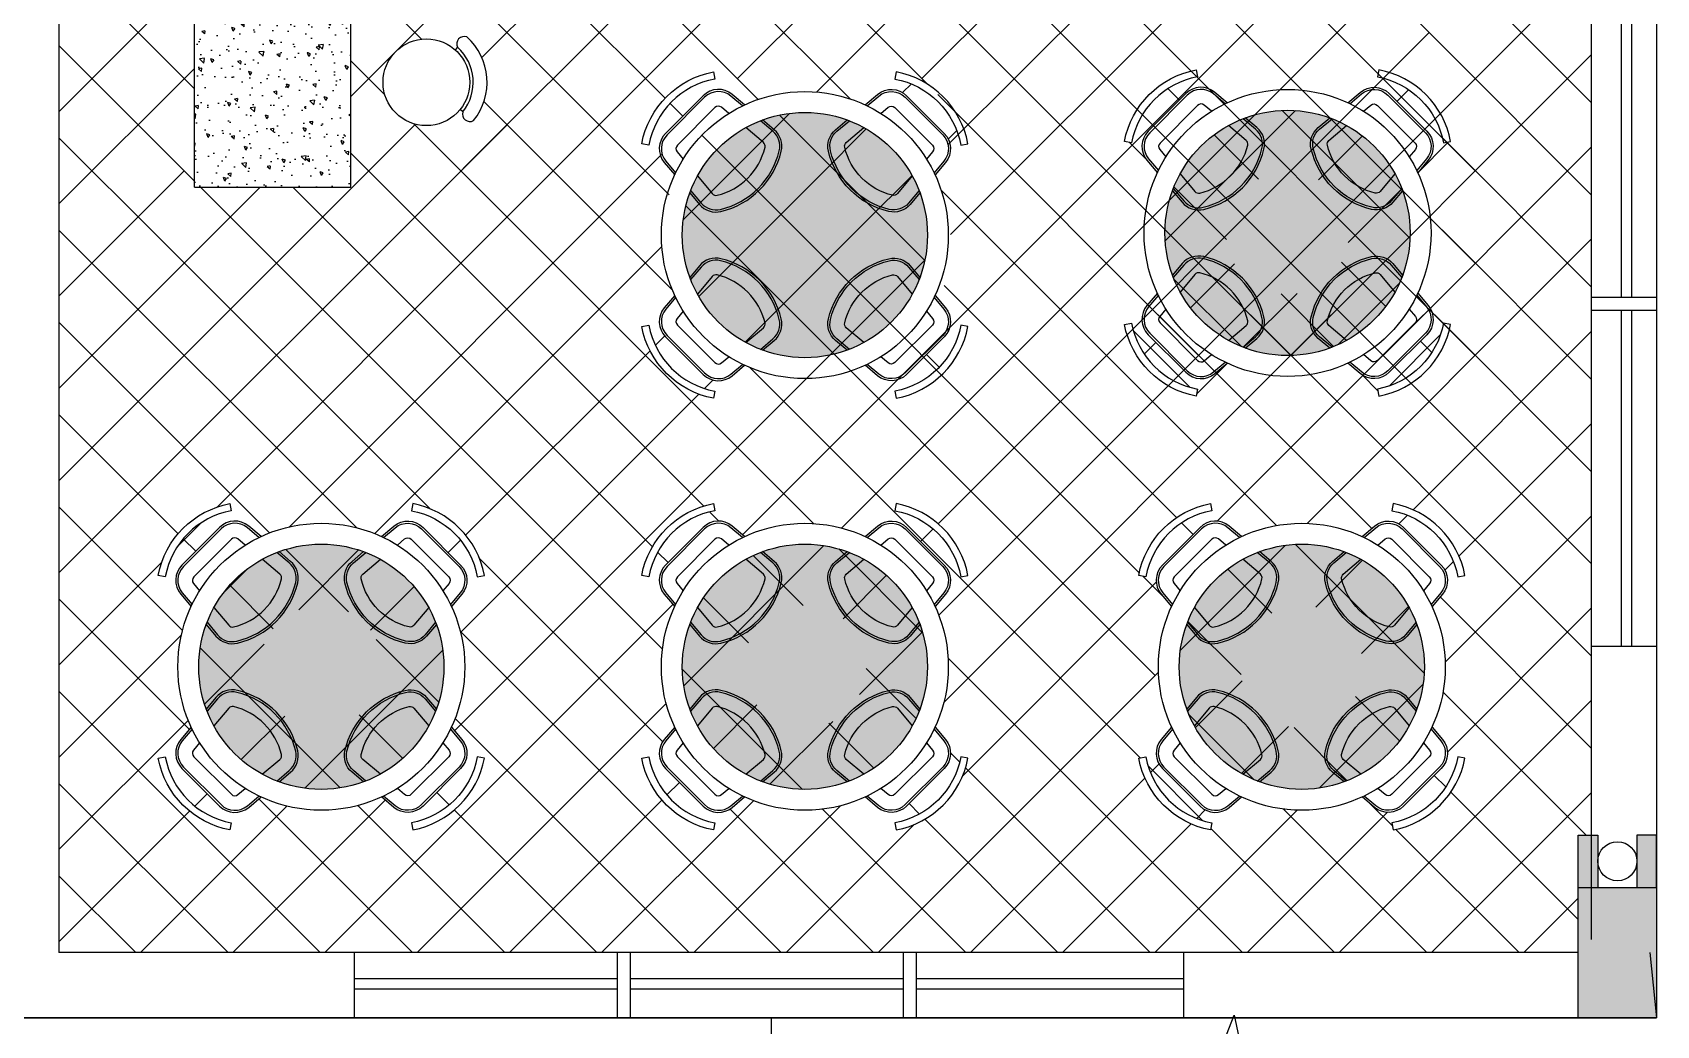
# Model space of a CAD drawing. Header units: millimetres. Extents: x 935 to 1399, y 512 to 900.
# Drawn here: x 1101.96 to 1108.19, y 839.84 to 843.65 of the extents above; entities that cross this region are included whole.
import ezdxf

# ---------------------------------------------------------------- set-up
doc = ezdxf.new("R2010")
doc.units = ezdxf.units.MM
doc.layers.add('MOBILIA', color=2, linetype='Continuous')
doc.layers.add('MOBÍLIA', color=1, linetype='Continuous')

msp = doc.modelspace()

# ---------------------------------------------------------------- hatches: boundary and pattern name
h = msp.add_hatch()
h.set_pattern_fill('AR-CONC', color=254, scale=0.02, angle=90, style=0)
h.set_pattern_definition([(140, (1424.11647, 1364.88768), (0.012550427, 0.143452037), [0.015, -0.165]), (85, (1424.11647, 1364.88768), (-0.150438427, -0.027750267), [0.012, -0.132]), (190.4514, (1424.11752, 1364.89964), (-0.137887908, 0.115701876), [0.012748038, -0.140228422]), (136.1842, (1424.07647, 1364.88768), (0.033103803, 0.21344821), [0.0225, -0.2475]), (186.6356, (1424.07923, 1364.90547), (-0.194823574, 0.18693254), [0.01912206, -0.2103426]), (81.1842, (1424.07647, 1364.88768), (-0.19482372, 0.18693239), [0.018, -0.198]), (111, (1424.08647, 1364.90768), (0.080523778, 0.11938141), [0.015, -0.165]), (56, (1424.08647, 1364.90768), (-0.14503001, 0.048663066), [0.012, -0.132]), (161.4514, (1424.09318, 1364.91763), (-0.0645061, 0.168044526), [0.012748038, -0.140228422]), (127.5, (1424.11647, 1364.88768), (-0.0665787708, 0.002431971), [0, -0.1304, 0, -0.134, 0, -0.1325]), (97.5, (1424.11647, 1364.88768), (-0.078882342, 0.0526139075), [0, -0.0764, 0, -0.1274, 0, -0.0505]), (57.5, (1424.11647, 1364.84308), (0.0045109743, 0.1067644872), [0, -0.05, 0, -0.156, 0, -0.207]), (47.5, (1424.11647, 1364.82308), (-0.020020996, 0.116637234), [0, -0.065, 0, -0.1036, 0, -0.147])])
h.paths.add_polyline_path([(1102.58241, 845.25553), (1102.58241, 843.05553), (1103.18241, 843.05553), (1103.18241, 845.25553)])
h = msp.add_hatch(color=7)
h.paths.add_polyline_path([(1107.88786, 840.37187), (1107.96286, 840.37187), (1107.96286, 840.57187), (1107.88786, 840.57187)])
h.paths.add_polyline_path([(1108.11286, 840.37187), (1108.18786, 840.37187), (1108.18786, 840.57187), (1108.11286, 840.57187)])
msp.add_hatch(color=256).paths.add_polyline_path([(1107.88786, 840.37187), (1107.88786, 839.87187), (1108.18786, 839.87187), (1108.18786, 840.37187)])

# ---------------------------------------------------------------- linework, layer by layer
at = {"color": 6}
for p, q in [((1108.18786, 849.17187), (1108.18786, 839.87187)), ((1102.06286, 846.84187), (1102.06286, 840.12187)), ((1107.93786, 846.37187), (1107.93786, 840.57187)), ((1108.18786, 846.24687), (1108.18786, 839.87187)), ((1107.93786, 845.84826), (1107.93786, 843.34826)), ((1102.58241, 843.05553), (1102.58241, 845.25553)), ((1103.18241, 843.05553), (1103.18241, 845.25553)), ((1102.58241, 843.05553), (1103.18241, 843.05553)), ((1108.18786, 842.63261), (1107.93786, 842.63261)), ((1108.18786, 842.58261), (1107.93786, 842.58261)), ((1107.93786, 842.43793), (1107.93786, 840.57187)), ((1107.93786, 842.28793), (1107.93786, 840.17187)), ((1107.93786, 842.05488), (1107.93786, 840.57187)), ((1107.93786, 841.66678), (1107.93786, 840.57187)), ((1107.93786, 841.29615), (1108.18786, 841.29615)), ((1107.88786, 840.12187), (1102.06286, 840.12187)), ((1103.19609, 839.87187), (1103.19609, 840.12187)), ((1107.68786, 840.12187), (1103.79617, 840.12187)), ((1104.20433, 839.87187), (1104.20433, 840.12187)), ((1104.25433, 839.87187), (1104.25433, 840.12187)), ((1105.30028, 839.87187), (1105.30028, 840.12187)), ((1105.35028, 839.87187), (1105.35028, 840.12187)), ((1106.37609, 839.87187), (1106.37609, 840.12187)), ((1108.18786, 839.87187), (1100.11286, 839.87187))]:
    msp.add_line(p, q, dxfattribs=at)
at = {"color": 254}
for p, q in [((1107.49297, 843.47164), (1105.19487, 845.76974)), ((1107.49297, 843.11809), (1105.54062, 845.07043)), ((1107.49297, 842.76453), (1105.46842, 844.78908)), ((1104.74407, 843.39212), (1103.50425, 844.63193)), ((1106.78586, 842.41098), (1104.74052, 844.45632)), ((1104.20824, 844.42955), (1103.18241, 843.40372)), ((1104.91534, 844.42955), (1103.61308, 843.12728)), ((1104.56179, 844.42955), (1103.68423, 843.55198)), ((1105.09583, 843.3939), (1104.06019, 844.42955)), ((1105.2689, 844.42955), (1104.31099, 843.47164)), ((1105.39358, 843.44971), (1104.41374, 844.42955)), ((1105.62245, 844.42955), (1104.66454, 843.47164)), ((1105.976, 844.42955), (1104.96659, 843.42014)), ((1107.13942, 842.41098), (1105.12085, 844.42955)), ((1107.49297, 842.41098), (1105.4744, 844.42955)), ((1106.07587, 844.17586), (1105.37165, 843.47164)), ((1104.38641, 843.39622), (1103.6993, 844.08333)), ((1104.40226, 843.02681), (1103.46414, 843.96494)), ((1107.31619, 844.00197), (1105.06328, 841.74906)), ((1106.60909, 844.00197), (1105.4809, 842.87379)), ((1102.58241, 843.43246), (1102.06286, 843.95201)), ((1103.45276, 843.62277), (1103.18241, 843.89312)), ((1107.93786, 843.91652), (1107.13942, 843.11809)), ((1107.93786, 843.38031), (1107.36546, 843.95271)), ((1102.58241, 843.86438), (1102.06286, 843.34483)), ((1106.78586, 843.82519), (1104.68374, 841.72307)), ((1106.07587, 843.8223), (1105.47242, 843.21886)), ((1107.31619, 843.64842), (1105.43348, 841.7657)), ((1102.58241, 843.0789), (1102.06286, 843.59845)), ((1107.93786, 843.02676), (1107.36546, 843.59915)), ((1103.31228, 843.40969), (1103.18241, 843.53956)), ((1104.36501, 843.52566), (1103.69383, 842.85448)), ((1107.93786, 843.56297), (1106.78586, 842.41098)), ((1102.58241, 843.51082), (1102.06286, 842.99127)), ((1105.33091, 843.45135), (1105.29748, 843.41791)), ((1106.43231, 842.41098), (1105.43275, 843.41054)), ((1106.35861, 843.3895), (1106.31483, 843.43328)), ((1107.23759, 843.42934), (1107.19279, 843.38455)), ((1104.41472, 842.6608), (1103.6921, 843.38342)), ((1104.45465, 843.32798), (1104.40587, 843.37676)), ((1104.86427, 843.33826), (1104.45623, 842.93022)), ((1106.80377, 843.34908), (1106.30422, 842.84953)), ((1107.24275, 842.85892), (1106.75207, 843.3496)), ((1103.78066, 843.29486), (1102.06286, 841.57706)), ((1103.42711, 843.29486), (1102.06286, 841.93061)), ((1104.9556, 841.76637), (1103.4236, 843.29837)), ((1105.38235, 842.77428), (1104.82498, 843.33165)), ((1105.15817, 843.2786), (1104.97947, 843.09991)), ((1105.50527, 843.27215), (1105.47261, 843.2395)), ((1102.45156, 842.8562), (1102.06286, 843.2449)), ((1106.20473, 841.5779), (1104.5278, 843.25483)), ((1106.22887, 843.16569), (1106.16787, 843.22669)), ((1106.66137, 843.08675), (1106.49169, 843.25642)), ((1107.06039, 843.25214), (1106.89143, 843.08318)), ((1107.93786, 843.20942), (1107.13942, 842.41098)), ((1107.39077, 843.22898), (1107.27252, 843.11073)), ((1107.93786, 842.6732), (1107.36546, 843.2456)), ((1104.37316, 843.18025), (1102.94655, 841.75365)), ((1104.53496, 841.83345), (1103.18241, 843.18601)), ((1102.54322, 843.11809), (1102.06286, 842.63772)), ((1104.97947, 843.09991), (1104.51589, 842.63633)), ((1105.33339, 843.10027), (1105.15271, 842.91959)), ((1107.13942, 843.11809), (1105.43599, 841.41466)), ((1102.83422, 843.05553), (1102.06286, 842.28416)), ((1104.37672, 841.28459), (1102.60578, 843.05553)), ((1104.33789, 841.67697), (1102.95934, 843.05553)), ((1106.73099, 841.75875), (1105.44785, 843.04188)), ((1106.53957, 842.85499), (1106.33773, 843.05683)), ((1107.21153, 843.04974), (1107.00537, 842.84357)), ((1106.26576, 841.18377), (1104.46604, 842.98349)), ((1103.4842, 841.82356), (1102.36645, 842.94131)), ((1103.78066, 842.94131), (1102.66885, 841.8295)), ((1105.15271, 842.91959), (1104.69423, 842.46111)), ((1103.2037, 841.75051), (1102.06286, 842.89135)), ((1107.93786, 842.85586), (1106.84895, 841.76696)), ((1107.93786, 842.31965), (1107.36546, 842.89205)), ((1104.37436, 842.8279), (1103.27401, 841.72756)), ((1105.38187, 842.77476), (1103.57947, 840.97236)), ((1106.57012, 842.76187), (1106.40116, 842.59291)), ((1107.14957, 842.59854), (1106.9799, 842.76822)), ((1106.34732, 841.78886), (1105.45718, 842.679)), ((1106.5964, 842.44461), (1106.33775, 842.70325)), ((1106.80973, 842.64793), (1106.60356, 842.44177)), ((1107.20123, 842.68587), (1106.96743, 842.45207)), ((1106.94998, 842.44458), (1106.74814, 842.64642)), ((1102.87029, 841.73036), (1102.06286, 842.53779)), ((1106.94106, 842.56617), (1105.45527, 841.08039)), ((1107.09582, 841.74747), (1106.27712, 842.56617)), ((1107.29461, 842.56617), (1106.50377, 841.77533)), ((1107.93786, 841.25899), (1106.63067, 842.56617)), ((1107.93786, 841.61254), (1106.98422, 842.56617)), ((1107.93786, 841.9661), (1107.33778, 842.56617)), ((1104.38532, 842.48531), (1104.34943, 842.44942)), ((1106.39865, 842.28881), (1106.18196, 842.5055)), ((1106.26875, 842.46051), (1106.22396, 842.41571)), ((1107.35995, 842.49105), (1107.16225, 842.29335)), ((1107.93786, 842.50231), (1107.25447, 841.81892)), ((1107.32643, 842.42168), (1107.28265, 842.46546)), ((1104.32888, 842.42887), (1103.62209, 841.72208)), ((1105.43772, 842.36536), (1105.38891, 842.41417)), ((1106.20759, 840.86794), (1104.7115, 842.36402)), ((1106.54257, 842.38078), (1106.42433, 842.26253)), ((1107.11984, 842.27472), (1107.05884, 842.33572)), ((1104.56991, 842.31635), (1104.53744, 842.28388)), ((1104.51584, 842.26228), (1103.6026, 841.34904)), ((1102.51961, 841.72748), (1102.06286, 842.18424)), ((1107.93786, 842.14876), (1107.43056, 841.64146)), ((1102.5366, 841.35694), (1102.06286, 841.83069)), ((1104.59277, 841.77565), (1104.55728, 841.81114)), ((1107.23348, 841.79794), (1107.20036, 841.76482)), ((1107.93786, 841.7952), (1107.37764, 841.23499)), ((1102.60938, 841.77003), (1102.51593, 841.67658)), ((1105.41395, 841.74618), (1105.36589, 841.69811)), ((1106.41136, 841.72483), (1106.36716, 841.76902)), ((1102.58715, 841.65995), (1102.53914, 841.70796)), ((1103.17252, 841.42813), (1102.93321, 841.66744)), ((1103.21155, 841.66509), (1102.98246, 841.436)), ((1103.60252, 841.70251), (1103.555, 841.65499)), ((1104.39803, 841.61683), (1104.35809, 841.65677)), ((1104.99584, 841.68162), (1104.45834, 841.14412)), ((1105.37412, 841.34785), (1105.05309, 841.66888)), ((1106.76514, 841.68315), (1106.36214, 841.28014)), ((1107.29726, 841.19247), (1106.80304, 841.6867)), ((1102.45646, 841.61711), (1102.06286, 841.2235)), ((1102.78524, 841.59233), (1102.69362, 841.50072)), ((1104.37736, 840.9304), (1103.6748, 841.63296)), ((1104.91615, 841.45227), (1104.72474, 841.64368)), ((1106.71354, 841.42264), (1106.54416, 841.59203)), ((1107.06102, 841.62548), (1106.88167, 841.44613)), ((1107.4095, 841.62041), (1107.37663, 841.58753)), ((1102.88414, 841.36296), (1102.7174, 841.5297)), ((1105.23568, 841.5679), (1105.06898, 841.4012)), ((1106.26995, 841.54151), (1105.52784, 840.7994)), ((1106.30012, 841.48251), (1106.21776, 841.56487)), ((1102.56225, 840.97774), (1102.06286, 841.47713)), ((1103.42443, 841.52442), (1103.25735, 841.35734)), ((1104.7061, 841.30876), (1104.53365, 841.48121)), ((1107.93786, 840.90543), (1107.35803, 841.48526)), ((1104.41688, 841.45621), (1103.08254, 840.12187)), ((1107.23732, 841.44822), (1107.05735, 841.26825)), ((1107.93786, 841.44165), (1107.38613, 840.88992)), ((1102.53231, 841.33941), (1102.06286, 840.86995)), ((1104.83234, 840.12187), (1103.60175, 841.35246)), ((1105.373, 841.35167), (1105.13197, 841.11064)), ((1106.59478, 841.18785), (1106.3913, 841.39133)), ((1103.14063, 840.75291), (1102.60415, 841.28939)), ((1102.84995, 841.3035), (1102.62086, 841.07441)), ((1103.5343, 841.28074), (1103.00522, 840.75165)), ((1103.51868, 841.08197), (1103.27937, 841.32128)), ((1106.6001, 840.12187), (1105.47161, 841.25036)), ((1104.91387, 840.74744), (1104.45268, 841.20863)), ((1105.34892, 841.0195), (1105.15751, 841.21091)), ((1106.27832, 841.19633), (1105.20386, 840.12187)), ((1106.59915, 841.16361), (1106.4198, 840.98426)), ((1103.06457, 840.12187), (1102.06286, 841.12358)), ((1107.29314, 841.15049), (1106.89479, 840.75214)), ((1107.20259, 840.93359), (1107.03321, 841.10298)), ((1107.91787, 840.57187), (1107.36931, 841.12042)), ((1102.92861, 841.0286), (1102.76154, 840.86153)), ((1103.38094, 840.86616), (1103.2142, 841.0329)), ((1104.3909, 841.07667), (1103.43609, 840.12187)), ((1104.73876, 841.07098), (1104.57205, 840.90428)), ((1106.64441, 840.78466), (1106.39523, 841.03385)), ((1107.93786, 841.0881), (1106.97162, 840.12187)), ((1102.5584, 841.01194), (1102.06286, 840.5164)), ((1104.47878, 840.12187), (1103.5816, 841.01905)), ((1105.02932, 841.00799), (1104.78829, 840.76696)), ((1105.18645, 840.82841), (1105.014, 841.00086)), ((1106.77703, 840.98793), (1106.59706, 840.80796)), ((1107.00189, 840.78074), (1106.79841, 840.98422)), ((1105.51638, 840.85204), (1105.48089, 840.88753)), ((1106.28046, 840.84492), (1106.24734, 840.8118)), ((1106.24655, 840.12187), (1105.53869, 840.82972)), ((1106.22636, 840.79081), (1105.55741, 840.12187)), ((1106.44777, 840.62775), (1106.23831, 840.83721)), ((1107.37959, 840.7566), (1107.33539, 840.80079)), ((1102.71102, 840.12187), (1102.06286, 840.77003)), ((1102.63096, 840.73095), (1102.58344, 840.68343)), ((1103.5592, 840.6879), (1103.51119, 840.73591)), ((1104.44185, 840.77407), (1104.39378, 840.726)), ((1107.93786, 840.73454), (1107.32518, 840.12187)), ((1107.88786, 840.24833), (1107.39942, 840.73676)), ((1102.56388, 840.66387), (1102.06286, 840.16284)), ((1102.93692, 840.68335), (1102.37543, 840.12187)), ((1103.3136, 840.70648), (1102.72898, 840.12187)), ((1103.41812, 840.12187), (1102.82898, 840.71101)), ((1103.77168, 840.12187), (1103.20818, 840.68536)), ((1104.12523, 840.12187), (1103.57872, 840.66837)), ((1104.37426, 840.70648), (1103.78964, 840.12187)), ((1104.7253, 840.70397), (1104.1432, 840.12187)), ((1105.05957, 840.68469), (1104.49675, 840.12187)), ((1105.18589, 840.12187), (1104.63564, 840.67212)), ((1105.53944, 840.12187), (1104.98983, 840.67148)), ((1105.36201, 840.65285), (1105.32207, 840.69279)), ((1106.81029, 840.66764), (1106.26452, 840.12187)), ((1106.45775, 840.66865), (1106.42487, 840.63578)), ((1107.15536, 840.65915), (1106.61807, 840.12187)), ((1107.30721, 840.12187), (1106.75715, 840.67193)), ((1107.17544, 840.60719), (1107.09308, 840.68955)), ((1105.34056, 840.61212), (1104.8503, 840.12187)), ((1105.893, 840.12187), (1105.38221, 840.63265)), ((1106.40382, 840.61472), (1105.91096, 840.12187)), ((1106.95366, 840.12187), (1106.4785, 840.59702)), ((1107.66076, 840.12187), (1107.18846, 840.59417)), ((1102.35746, 840.12187), (1102.06286, 840.41647)), ((1107.88786, 840.33099), (1107.67873, 840.12187)), ((1092.18786, 839.87187), (1108.18786, 839.87187))]:
    msp.add_line(p, q, dxfattribs=at)
at = {"color": 3}
for p, q in [((1108.05216, 844.18261), (1108.05216, 842.63261)), ((1108.09216, 844.18261), (1108.09216, 842.63261)), ((1108.05216, 842.58261), (1108.05216, 841.29615)), ((1108.09216, 842.58261), (1108.09216, 841.29615)), ((1103.19609, 840.02247), (1104.20433, 840.02247)), ((1103.19609, 839.98247), (1104.20433, 839.98247)), ((1104.25433, 840.02247), (1105.30028, 840.02247)), ((1104.25433, 839.98247), (1105.30028, 839.98247)), ((1104.87609, 840.02247), (1105.30028, 840.02247)), ((1104.87609, 839.98247), (1105.30028, 839.98247)), ((1105.35028, 840.02247), (1106.37609, 840.02247)), ((1105.35028, 840.02247), (1106.37609, 840.02247)), ((1105.35028, 839.98247), (1106.37609, 839.98247)), ((1105.35028, 839.98247), (1106.37609, 839.98247))]:
    msp.add_line(p, q, dxfattribs=at)
for p, q in [((1107.88786, 839.87187), (1107.88786, 840.37187)), ((1107.88786, 840.37187), (1108.18786, 840.37187)), ((1108.16286, 840.12187), (1108.18786, 839.87187)), ((1106.53962, 839.8067), (1106.56885, 839.88183)), ((1106.56885, 839.88183), (1106.61563, 839.66277)), ((1108.18786, 839.87187), (1107.88786, 839.87187))]:
    msp.add_line(p, q)
at = {"color": 253}
msp.add_line((1104.79282, 839.87187), (1104.79282, 833.24852), dxfattribs=at)
at = {"color": 3}
msp.add_lwpolyline([(1107.88786, 840.37187), (1107.88786, 840.57187), (1107.96286, 840.57187), (1107.96286, 840.37187)], dxfattribs=at)
msp.add_lwpolyline([(1108.18786, 840.37187), (1108.18786, 840.57187), (1108.11286, 840.57187), (1108.11286, 840.37187)], close=True, dxfattribs=at)
msp.add_circle((1108.03786, 840.47187), 0.075, dxfattribs=at)
at = {"layer": 'MOBILIA'}
for points in [[(1104.57225, 843.49716), (1104.57732, 843.47012, 0.3093638), (1104.32438, 843.21717), (1104.29733, 843.22224, -0.3093638)], [(1105.27294, 843.49716), (1105.26787, 843.47012, -0.3093638), (1105.52082, 843.21717), (1105.54786, 843.22224, 0.3093638)], [(1106.42288, 843.50534), (1106.42795, 843.47829, 0.3093638), (1106.17501, 843.22535), (1106.14796, 843.23042, -0.3093638)], [(1107.12357, 843.50534), (1107.1185, 843.47829, -0.3093638), (1107.37144, 843.22535), (1107.39849, 843.23042, 0.3093638)], [(1104.29733, 842.52155), (1104.32438, 842.52662, 0.3093638), (1104.57732, 842.27368), (1104.57225, 842.24663, -0.3093638)], [(1105.54786, 842.52155), (1105.52082, 842.52662, -0.3093638), (1105.26787, 842.27368), (1105.27294, 842.24663, 0.3093638)], [(1106.14796, 842.52973), (1106.17501, 842.5348, 0.3093638), (1106.42795, 842.28186), (1106.42288, 842.25481, -0.3093638)], [(1107.39849, 842.52973), (1107.37144, 842.5348, -0.3093638), (1107.1185, 842.28186), (1107.12357, 842.25481, 0.3093638)], [(1102.71825, 841.84262), (1102.72332, 841.81558, 0.3093638), (1102.47038, 841.56263), (1102.44333, 841.5677, -0.3093638)], [(1103.41894, 841.84262), (1103.41387, 841.81558, -0.3093638), (1103.66682, 841.56263), (1103.69386, 841.5677, 0.3093638)], [(1104.57225, 841.84262), (1104.57732, 841.81558, 0.3093638), (1104.32438, 841.56263), (1104.29733, 841.5677, -0.3093638)], [(1105.27294, 841.84262), (1105.26787, 841.81558, -0.3093638), (1105.52082, 841.56263), (1105.54786, 841.5677, 0.3093638)], [(1106.47758, 841.84262), (1106.48265, 841.81558, 0.3093638), (1106.2297, 841.56263), (1106.20266, 841.5677, -0.3093638)], [(1107.17827, 841.84262), (1107.1732, 841.81558, -0.3093638), (1107.42614, 841.56263), (1107.45319, 841.5677, 0.3093638)], [(1102.44333, 840.86701), (1102.47038, 840.87208, 0.3093638), (1102.72332, 840.61914), (1102.71825, 840.59209, -0.3093638)], [(1103.69386, 840.86701), (1103.66682, 840.87208, -0.3093638), (1103.41387, 840.61914), (1103.41894, 840.59209, 0.3093638)], [(1104.29733, 840.86701), (1104.32438, 840.87208, 0.3093638), (1104.57732, 840.61914), (1104.57225, 840.59209, -0.3093638)], [(1105.54786, 840.86701), (1105.52082, 840.87208, -0.3093638), (1105.26787, 840.61914), (1105.27294, 840.59209, 0.3093638)], [(1106.20266, 840.86701), (1106.2297, 840.87208, 0.3093638), (1106.48265, 840.61914), (1106.47758, 840.59209, -0.3093638)], [(1107.45319, 840.86701), (1107.42614, 840.87208, -0.3093638), (1107.1732, 840.61914), (1107.17827, 840.59209, 0.3093638)]]:
    msp.add_lwpolyline(points, format="xyb", close=True, dxfattribs=at)
for points in [[(1104.69158, 843.37103), (1104.64416, 843.41086, 0.3890307), (1104.53269, 843.40603), (1104.38847, 843.26181, 0.3890307), (1104.38363, 843.15034), (1104.42347, 843.10292, 0.2838044)], [(1105.15362, 843.37103), (1105.20104, 843.41086, -0.3890307), (1105.31251, 843.40603), (1105.45673, 843.26181, -0.3890307), (1105.46156, 843.15034), (1105.42173, 843.10292, -0.2838044)], [(1106.54221, 843.37921), (1106.49478, 843.41904, 0.3890307), (1106.38332, 843.4142), (1106.2391, 843.26998, 0.3890307), (1106.23426, 843.15852), (1106.27409, 843.11109, 0.2838044)], [(1107.00424, 843.37921), (1107.05167, 843.41904, -0.3890307), (1107.16313, 843.4142), (1107.30735, 843.26998, -0.3890307), (1107.31219, 843.15852), (1107.27235, 843.11109, -0.2838044)], [(1104.601, 842.96239, 0.2829058), (1104.8321, 843.19349, 0.2838044), (1104.8049, 843.27584), (1104.76056, 843.31308, 0.3890307)], [(1105.24419, 842.96239, -0.2829058), (1105.01309, 843.19349, -0.2838044), (1105.0403, 843.27584), (1105.08463, 843.31308, -0.3890307)], [(1106.45163, 842.97057, 0.2829058), (1106.68273, 843.20167, 0.2838044), (1106.65552, 843.28402), (1106.61119, 843.32126, 0.3890307)], [(1107.09482, 842.97057, -0.2829058), (1106.86372, 843.20167, -0.2838044), (1106.89093, 843.28402), (1106.93526, 843.32126, -0.3890307)], [(1104.48141, 843.03393), (1104.51865, 842.9896, 0.2838044), (1104.601, 842.96239, 0.2829058)], [(1105.36378, 843.03393), (1105.32654, 842.9896, -0.2838044), (1105.24419, 842.96239, -0.2829058)], [(1106.33204, 843.04211), (1106.36928, 842.99778, 0.2838044), (1106.45163, 842.97057, 0.2829058)], [(1107.21441, 843.04211), (1107.17717, 842.99778, -0.2838044), (1107.09482, 842.97057, -0.2829058)], [(1104.8321, 842.5503, 0.2829058), (1104.601, 842.7814, 0.2838044), (1104.51865, 842.7542), (1104.48141, 842.70986, 0.3890307)], [(1105.01309, 842.5503, -0.2829058), (1105.24419, 842.7814, -0.2838044), (1105.32654, 842.7542), (1105.36378, 842.70986, -0.3890307)], [(1106.68273, 842.55848, 0.2829058), (1106.45163, 842.78958, 0.2838044), (1106.36928, 842.76237), (1106.33204, 842.71804, 0.3890307)], [(1106.86372, 842.55848, -0.2829058), (1107.09482, 842.78958, -0.2838044), (1107.17717, 842.76237), (1107.21441, 842.71804, -0.3890307)], [(1106.27409, 842.64906), (1106.23426, 842.60163, 0.3890307), (1106.2391, 842.49017), (1106.38332, 842.34595, 0.3890307), (1106.49478, 842.34111), (1106.54221, 842.38095, 0.2838044)], [(1107.27235, 842.64906), (1107.31219, 842.60163, -0.3890307), (1107.30735, 842.49017), (1107.16313, 842.34595, -0.3890307), (1107.05167, 842.34111), (1107.00424, 842.38095, -0.2838044)], [(1104.42347, 842.64088), (1104.38363, 842.59346, 0.3890307), (1104.38847, 842.48199), (1104.53269, 842.33777, 0.3890307), (1104.64416, 842.33293), (1104.69158, 842.37277, 0.2838044)], [(1105.42173, 842.64088), (1105.46156, 842.59346, -0.3890307), (1105.45673, 842.48199), (1105.31251, 842.33777, -0.3890307), (1105.20104, 842.33293), (1105.15362, 842.37277, -0.2838044)], [(1104.76056, 842.43071), (1104.8049, 842.46795, 0.2838044), (1104.8321, 842.5503, 0.2829058)], [(1105.08463, 842.43071), (1105.0403, 842.46795, -0.2838044), (1105.01309, 842.5503, -0.2829058)], [(1106.61119, 842.43889), (1106.65552, 842.47613, 0.2838044), (1106.68273, 842.55848, 0.2829058)], [(1106.93526, 842.43889), (1106.89093, 842.47613, -0.2838044), (1106.86372, 842.55848, -0.2829058)], [(1102.83758, 841.71649), (1102.79016, 841.75632, 0.3890307), (1102.67869, 841.75149), (1102.53447, 841.60727, 0.3890307), (1102.52963, 841.4958), (1102.56947, 841.44838, 0.2838044)], [(1103.29962, 841.71649), (1103.34704, 841.75632, -0.3890307), (1103.45851, 841.75149), (1103.60273, 841.60727, -0.3890307), (1103.60756, 841.4958), (1103.56773, 841.44838, -0.2838044)], [(1104.69158, 841.71649), (1104.64416, 841.75632, 0.3890307), (1104.53269, 841.75149), (1104.38847, 841.60727, 0.3890307), (1104.38363, 841.4958), (1104.42347, 841.44838, 0.2838044)], [(1105.15362, 841.71649), (1105.20104, 841.75632, -0.3890307), (1105.31251, 841.75149), (1105.45673, 841.60727, -0.3890307), (1105.46156, 841.4958), (1105.42173, 841.44838, -0.2838044)], [(1106.5969, 841.71649), (1106.54948, 841.75632, 0.3890307), (1106.43801, 841.75149), (1106.29379, 841.60727, 0.3890307), (1106.28896, 841.4958), (1106.32879, 841.44838, 0.2838044)], [(1107.05894, 841.71649), (1107.10636, 841.75632, -0.3890307), (1107.21783, 841.75149), (1107.36205, 841.60727, -0.3890307), (1107.36689, 841.4958), (1107.32705, 841.44838, -0.2838044)], [(1102.747, 841.30785, 0.2829058), (1102.9781, 841.53895, 0.2838044), (1102.9509, 841.6213), (1102.90656, 841.65854, 0.3890307)], [(1103.39019, 841.30785, -0.2829058), (1103.15909, 841.53895, -0.2838044), (1103.1863, 841.6213), (1103.23063, 841.65854, -0.3890307)], [(1104.601, 841.30785, 0.2829058), (1104.8321, 841.53895, 0.2838044), (1104.8049, 841.6213), (1104.76056, 841.65854, 0.3890307)], [(1105.24419, 841.30785, -0.2829058), (1105.01309, 841.53895, -0.2838044), (1105.0403, 841.6213), (1105.08463, 841.65854, -0.3890307)], [(1106.50633, 841.30785, 0.2829058), (1106.73743, 841.53895, 0.2838044), (1106.71022, 841.6213), (1106.66589, 841.65854, 0.3890307)], [(1107.14952, 841.30785, -0.2829058), (1106.91842, 841.53895, -0.2838044), (1106.94562, 841.6213), (1106.98996, 841.65854, -0.3890307)], [(1102.62741, 841.37939), (1102.66465, 841.33506, 0.2838044), (1102.747, 841.30785, 0.2829058)], [(1103.50978, 841.37939), (1103.47254, 841.33506, -0.2838044), (1103.39019, 841.30785, -0.2829058)], [(1104.48141, 841.37939), (1104.51865, 841.33506, 0.2838044), (1104.601, 841.30785, 0.2829058)], [(1105.36378, 841.37939), (1105.32654, 841.33506, -0.2838044), (1105.24419, 841.30785, -0.2829058)], [(1106.38674, 841.37939), (1106.42398, 841.33506, 0.2838044), (1106.50633, 841.30785, 0.2829058)], [(1107.26911, 841.37939), (1107.23187, 841.33506, -0.2838044), (1107.14952, 841.30785, -0.2829058)], [(1102.9781, 840.89576, 0.2829058), (1102.747, 841.12686, 0.2838044), (1102.66465, 841.09966), (1102.62741, 841.05532, 0.3890307)], [(1103.15909, 840.89576, -0.2829058), (1103.39019, 841.12686, -0.2838044), (1103.47254, 841.09966), (1103.50978, 841.05532, -0.3890307)], [(1104.8321, 840.89576, 0.2829058), (1104.601, 841.12686, 0.2838044), (1104.51865, 841.09966), (1104.48141, 841.05532, 0.3890307)], [(1105.01309, 840.89576, -0.2829058), (1105.24419, 841.12686, -0.2838044), (1105.32654, 841.09966), (1105.36378, 841.05532, -0.3890307)], [(1106.73743, 840.89576, 0.2829058), (1106.50633, 841.12686, 0.2838044), (1106.42398, 841.09966), (1106.38674, 841.05532, 0.3890307)], [(1106.91842, 840.89576, -0.2829058), (1107.14952, 841.12686, -0.2838044), (1107.23187, 841.09966), (1107.26911, 841.05532, -0.3890307)], [(1102.56947, 840.98634), (1102.52963, 840.93892, 0.3890307), (1102.53447, 840.82745), (1102.67869, 840.68323, 0.3890307), (1102.79016, 840.67839), (1102.83758, 840.71823, 0.2838044)], [(1103.56773, 840.98634), (1103.60756, 840.93892, -0.3890307), (1103.60273, 840.82745), (1103.45851, 840.68323, -0.3890307), (1103.34704, 840.67839), (1103.29962, 840.71823, -0.2838044)], [(1104.42347, 840.98634), (1104.38363, 840.93892, 0.3890307), (1104.38847, 840.82745), (1104.53269, 840.68323, 0.3890307), (1104.64416, 840.67839), (1104.69158, 840.71823, 0.2838044)], [(1105.42173, 840.98634), (1105.46156, 840.93892, -0.3890307), (1105.45673, 840.82745), (1105.31251, 840.68323, -0.3890307), (1105.20104, 840.67839), (1105.15362, 840.71823, -0.2838044)], [(1106.32879, 840.98634), (1106.28896, 840.93892, 0.3890307), (1106.29379, 840.82745), (1106.43801, 840.68323, 0.3890307), (1106.54948, 840.67839), (1106.5969, 840.71823, 0.2838044)], [(1107.32705, 840.98634), (1107.36689, 840.93892, -0.3890307), (1107.36205, 840.82745), (1107.21783, 840.68323, -0.3890307), (1107.10636, 840.67839), (1107.05894, 840.71823, -0.2838044)], [(1102.90656, 840.77617), (1102.9509, 840.81341, 0.2838044), (1102.9781, 840.89576, 0.2829058)], [(1103.23063, 840.77617), (1103.1863, 840.81341, -0.2838044), (1103.15909, 840.89576, -0.2829058)], [(1104.76056, 840.77617), (1104.8049, 840.81341, 0.2838044), (1104.8321, 840.89576, 0.2829058)], [(1105.08463, 840.77617), (1105.0403, 840.81341, -0.2838044), (1105.01309, 840.89576, -0.2829058)], [(1106.66589, 840.77617), (1106.71022, 840.81341, 0.2838044), (1106.73743, 840.89576, 0.2829058)], [(1106.98996, 840.77617), (1106.94562, 840.81341, -0.2838044), (1106.91842, 840.89576, -0.2829058)]]:
    msp.add_lwpolyline(points, format="xyb", dxfattribs=at)
at = {"layer": 'MOBILIA', "color": 9}
for points in [[(1104.68362, 843.36727), (1104.63901, 843.40474, 0.3890307), (1104.53835, 843.40037), (1104.39413, 843.25615, 0.3890307), (1104.38976, 843.15548), (1104.42723, 843.11088, 0.2838044)], [(1105.16158, 843.36727), (1105.20619, 843.40474, -0.3890307), (1105.30685, 843.40037), (1105.45107, 843.25615, -0.3890307), (1105.45544, 843.15548), (1105.41797, 843.11088, -0.2838044)], [(1106.53425, 843.37544), (1106.48964, 843.41292, 0.3890307), (1106.38897, 843.40855), (1106.24475, 843.26433, 0.3890307), (1106.24038, 843.16366), (1106.27786, 843.11905, 0.2838044)], [(1107.0122, 843.37544), (1107.05681, 843.41292, -0.3890307), (1107.15748, 843.40855), (1107.3017, 843.26433, -0.3890307), (1107.30606, 843.16366), (1107.26859, 843.11905, -0.2838044)], [(1104.59915, 842.97018, 0.2829058), (1104.82432, 843.19535, 0.2838044), (1104.79975, 843.26972), (1104.75199, 843.30984, 0.3890307)], [(1105.24605, 842.97018, -0.2829058), (1105.02088, 843.19535, -0.2838044), (1105.04544, 843.26972), (1105.09321, 843.30984, -0.3890307)], [(1106.44978, 842.97835, 0.2829058), (1106.67495, 843.20352, 0.2838044), (1106.65038, 843.27789), (1106.60261, 843.31802, 0.3890307)], [(1107.09667, 842.97835, -0.2829058), (1106.8715, 843.20352, -0.2838044), (1106.89607, 843.27789), (1106.94384, 843.31802, -0.3890307)], [(1104.48466, 843.04251), (1104.52478, 842.99474, 0.2838044), (1104.59915, 842.97018, 0.2829058)], [(1105.36054, 843.04251), (1105.32042, 842.99474, -0.2838044), (1105.24605, 842.97018, -0.2829058)], [(1106.33528, 843.05069), (1106.37541, 843.00292, 0.2838044), (1106.44978, 842.97835, 0.2829058)], [(1107.21116, 843.05069), (1107.17104, 843.00292, -0.2838044), (1107.09667, 842.97835, -0.2829058)], [(1104.82432, 842.54845, 0.2829058), (1104.59915, 842.77362, 0.2838044), (1104.52478, 842.74905), (1104.48466, 842.70129, 0.3890307)], [(1105.02088, 842.54845, -0.2829058), (1105.24605, 842.77362, -0.2838044), (1105.32042, 842.74905), (1105.36054, 842.70129, -0.3890307)], [(1106.67495, 842.55663, 0.2829058), (1106.44978, 842.7818, 0.2838044), (1106.37541, 842.75723), (1106.33528, 842.70946, 0.3890307)], [(1106.8715, 842.55663, -0.2829058), (1107.09667, 842.7818, -0.2838044), (1107.17104, 842.75723), (1107.21116, 842.70946, -0.3890307)], [(1104.42723, 842.63292), (1104.38976, 842.58831, 0.3890307), (1104.39413, 842.48765), (1104.53835, 842.34343, 0.3890307), (1104.63901, 842.33906), (1104.68362, 842.37653, 0.2838044)], [(1105.41797, 842.63292), (1105.45544, 842.58831, -0.3890307), (1105.45107, 842.48765), (1105.30685, 842.34343, -0.3890307), (1105.20619, 842.33906), (1105.16158, 842.37653, -0.2838044)], [(1106.27786, 842.6411), (1106.24038, 842.59649, 0.3890307), (1106.24475, 842.49582), (1106.38897, 842.3516, 0.3890307), (1106.48964, 842.34724), (1106.53425, 842.38471, 0.2838044)], [(1107.26859, 842.6411), (1107.30606, 842.59649, -0.3890307), (1107.3017, 842.49582), (1107.15748, 842.3516, -0.3890307), (1107.05681, 842.34724), (1107.0122, 842.38471, -0.2838044)], [(1104.75199, 842.43396), (1104.79975, 842.47408, 0.2838044), (1104.82432, 842.54845, 0.2829058)], [(1105.09321, 842.43396), (1105.04544, 842.47408, -0.2838044), (1105.02088, 842.54845, -0.2829058)], [(1106.60261, 842.44214), (1106.65038, 842.48226, 0.2838044), (1106.67495, 842.55663, 0.2829058)], [(1106.94384, 842.44214), (1106.89607, 842.48226, -0.2838044), (1106.8715, 842.55663, -0.2829058)], [(1102.82962, 841.71273), (1102.78501, 841.7502, 0.3890307), (1102.68435, 841.74583), (1102.54013, 841.60161, 0.3890307), (1102.53576, 841.50094), (1102.57323, 841.45634, 0.2838044)], [(1103.30758, 841.71273), (1103.35218, 841.7502, -0.3890307), (1103.45285, 841.74583), (1103.59707, 841.60161, -0.3890307), (1103.60144, 841.50094), (1103.56397, 841.45634, -0.2838044)], [(1104.68362, 841.71273), (1104.63901, 841.7502, 0.3890307), (1104.53835, 841.74583), (1104.39413, 841.60161, 0.3890307), (1104.38976, 841.50094), (1104.42723, 841.45634, 0.2838044)], [(1105.16158, 841.71273), (1105.20619, 841.7502, -0.3890307), (1105.30685, 841.74583), (1105.45107, 841.60161, -0.3890307), (1105.45544, 841.50094), (1105.41797, 841.45634, -0.2838044)], [(1106.58894, 841.71273), (1106.54434, 841.7502, 0.3890307), (1106.44367, 841.74583), (1106.29945, 841.60161, 0.3890307), (1106.29508, 841.50094), (1106.33255, 841.45634, 0.2838044)], [(1107.0669, 841.71273), (1107.11151, 841.7502, -0.3890307), (1107.21217, 841.74583), (1107.35639, 841.60161, -0.3890307), (1107.36076, 841.50094), (1107.32329, 841.45634, -0.2838044)], [(1102.74515, 841.31564, 0.2829058), (1102.97032, 841.54081, 0.2838044), (1102.94575, 841.61518), (1102.89799, 841.6553, 0.3890307)], [(1103.39205, 841.31564, -0.2829058), (1103.16688, 841.54081, -0.2838044), (1103.19144, 841.61518), (1103.23921, 841.6553, -0.3890307)], [(1104.59915, 841.31564, 0.2829058), (1104.82432, 841.54081, 0.2838044), (1104.79975, 841.61518), (1104.75199, 841.6553, 0.3890307)], [(1105.24605, 841.31564, -0.2829058), (1105.02088, 841.54081, -0.2838044), (1105.04544, 841.61518), (1105.09321, 841.6553, -0.3890307)], [(1106.50447, 841.31564, 0.2829058), (1106.72964, 841.54081, 0.2838044), (1106.70508, 841.61518), (1106.65731, 841.6553, 0.3890307)], [(1107.15137, 841.31564, -0.2829058), (1106.9262, 841.54081, -0.2838044), (1106.95077, 841.61518), (1106.99853, 841.6553, -0.3890307)], [(1102.63066, 841.38797), (1102.67078, 841.3402, 0.2838044), (1102.74515, 841.31564, 0.2829058)], [(1103.50654, 841.38797), (1103.46642, 841.3402, -0.2838044), (1103.39205, 841.31564, -0.2829058)], [(1104.48466, 841.38797), (1104.52478, 841.3402, 0.2838044), (1104.59915, 841.31564, 0.2829058)], [(1105.36054, 841.38797), (1105.32042, 841.3402, -0.2838044), (1105.24605, 841.31564, -0.2829058)], [(1106.38998, 841.38797), (1106.4301, 841.3402, 0.2838044), (1106.50447, 841.31564, 0.2829058)], [(1107.26586, 841.38797), (1107.22574, 841.3402, -0.2838044), (1107.15137, 841.31564, -0.2829058)], [(1102.97032, 840.89391, 0.2829058), (1102.74515, 841.11908, 0.2838044), (1102.67078, 841.09451), (1102.63066, 841.04675, 0.3890307)], [(1103.16688, 840.89391, -0.2829058), (1103.39205, 841.11908, -0.2838044), (1103.46642, 841.09451), (1103.50654, 841.04675, -0.3890307)], [(1104.82432, 840.89391, 0.2829058), (1104.59915, 841.11908, 0.2838044), (1104.52478, 841.09451), (1104.48466, 841.04675, 0.3890307)], [(1105.02088, 840.89391, -0.2829058), (1105.24605, 841.11908, -0.2838044), (1105.32042, 841.09451), (1105.36054, 841.04675, -0.3890307)], [(1106.72964, 840.89391, 0.2829058), (1106.50447, 841.11908, 0.2838044), (1106.4301, 841.09451), (1106.38998, 841.04675, 0.3890307)], [(1106.9262, 840.89391, -0.2829058), (1107.15137, 841.11908, -0.2838044), (1107.22574, 841.09451), (1107.26586, 841.04675, -0.3890307)], [(1102.57323, 840.97838), (1102.53576, 840.93377, 0.3890307), (1102.54013, 840.83311), (1102.68435, 840.68889, 0.3890307), (1102.78501, 840.68452), (1102.82962, 840.72199, 0.2838044)], [(1103.56397, 840.97838), (1103.60144, 840.93377, -0.3890307), (1103.59707, 840.83311), (1103.45285, 840.68889, -0.3890307), (1103.35218, 840.68452), (1103.30758, 840.72199, -0.2838044)], [(1104.42723, 840.97838), (1104.38976, 840.93377, 0.3890307), (1104.39413, 840.83311), (1104.53835, 840.68889, 0.3890307), (1104.63901, 840.68452), (1104.68362, 840.72199, 0.2838044)], [(1105.41797, 840.97838), (1105.45544, 840.93377, -0.3890307), (1105.45107, 840.83311), (1105.30685, 840.68889, -0.3890307), (1105.20619, 840.68452), (1105.16158, 840.72199, -0.2838044)], [(1106.33255, 840.97838), (1106.29508, 840.93377, 0.3890307), (1106.29945, 840.83311), (1106.44367, 840.68889, 0.3890307), (1106.54434, 840.68452), (1106.58894, 840.72199, 0.2838044)], [(1107.32329, 840.97838), (1107.36076, 840.93377, -0.3890307), (1107.35639, 840.83311), (1107.21217, 840.68889, -0.3890307), (1107.11151, 840.68452), (1107.0669, 840.72199, -0.2838044)], [(1102.89799, 840.77942), (1102.94575, 840.81954, 0.2838044), (1102.97032, 840.89391, 0.2829058)], [(1103.23921, 840.77942), (1103.19144, 840.81954, -0.2838044), (1103.16688, 840.89391, -0.2829058)], [(1104.75199, 840.77942), (1104.79975, 840.81954, 0.2838044), (1104.82432, 840.89391, 0.2829058)], [(1105.09321, 840.77942), (1105.04544, 840.81954, -0.2838044), (1105.02088, 840.89391, -0.2829058)], [(1106.65731, 840.77942), (1106.70508, 840.81954, 0.2838044), (1106.72964, 840.89391, 0.2829058)], [(1106.99853, 840.77942), (1106.95077, 840.81954, -0.2838044), (1106.9262, 840.89391, -0.2829058)]]:
    msp.add_lwpolyline(points, format="xyb", dxfattribs=at)
at = {"layer": 'MOBILIA', "color": 1}
for points in [[(1104.63107, 843.33828), (1104.60299, 843.36186, 0.3890307), (1104.57794, 843.36077), (1104.43372, 843.21655, 0.3890307), (1104.43264, 843.1915), (1104.45622, 843.16343, 0.2838044)], [(1105.21413, 843.33828), (1105.2422, 843.36186, -0.3890307), (1105.26725, 843.36077), (1105.41147, 843.21655, -0.3890307), (1105.41256, 843.1915), (1105.38898, 843.16343, -0.2838044)], [(1106.48169, 843.34645), (1106.45362, 843.37004, 0.3890307), (1106.42857, 843.36895), (1106.28435, 843.22473, 0.3890307), (1106.28326, 843.19968), (1106.30685, 843.17161, 0.2838044)], [(1107.06476, 843.34645), (1107.09283, 843.37004, -0.3890307), (1107.11788, 843.36895), (1107.2621, 843.22473, -0.3890307), (1107.26318, 843.19968), (1107.2396, 843.17161, -0.2838044)], [(1104.58616, 843.02465, 0.2829058), (1104.76985, 843.20833, 0.2838044), (1104.76373, 843.22684), (1104.69605, 843.28369, 0.3890307)], [(1105.25903, 843.02465, -0.2829058), (1105.07535, 843.20833, -0.2838044), (1105.08146, 843.22684), (1105.14915, 843.28369, -0.3890307)], [(1106.43679, 843.03283, 0.2829058), (1106.62047, 843.21651, 0.2838044), (1106.61436, 843.23501), (1106.54667, 843.29187, 0.3890307)], [(1107.10966, 843.03283, -0.2829058), (1106.92598, 843.21651, -0.2838044), (1106.93209, 843.23501), (1106.99978, 843.29187, -0.3890307)], [(1104.5108, 843.09845), (1104.56766, 843.03076, 0.2838044), (1104.58616, 843.02465, 0.2829058)], [(1105.33439, 843.09845), (1105.27754, 843.03076, -0.2838044), (1105.25903, 843.02465, -0.2829058)], [(1106.36143, 843.10663), (1106.41829, 843.03894, 0.2838044), (1106.43679, 843.03283, 0.2829058)], [(1107.18502, 843.10663), (1107.12816, 843.03894, -0.2838044), (1107.10966, 843.03283, -0.2829058)], [(1104.76985, 842.53546, 0.2829058), (1104.58616, 842.71915, 0.2838044), (1104.56766, 842.71303), (1104.5108, 842.64535, 0.3890307)], [(1105.07535, 842.53546, -0.2829058), (1105.25903, 842.71915, -0.2838044), (1105.27754, 842.71303), (1105.33439, 842.64535, -0.3890307)], [(1106.62047, 842.54364, 0.2829058), (1106.43679, 842.72732, 0.2838044), (1106.41829, 842.72121), (1106.36143, 842.65352, 0.3890307)], [(1106.92598, 842.54364, -0.2829058), (1107.10966, 842.72732, -0.2838044), (1107.12816, 842.72121), (1107.18502, 842.65352, -0.3890307)], [(1106.30685, 842.58854), (1106.28326, 842.56047, 0.3890307), (1106.28435, 842.53542), (1106.42857, 842.3912, 0.3890307), (1106.45362, 842.39012), (1106.48169, 842.4137, 0.2838044)], [(1107.2396, 842.58854), (1107.26318, 842.56047, -0.3890307), (1107.2621, 842.53542), (1107.11788, 842.3912, -0.3890307), (1107.09283, 842.39012), (1107.06476, 842.4137, -0.2838044)], [(1104.45622, 842.58037), (1104.43264, 842.55229, 0.3890307), (1104.43372, 842.52724), (1104.57794, 842.38302, 0.3890307), (1104.60299, 842.38194), (1104.63107, 842.40552, 0.2838044)], [(1104.69605, 842.4601), (1104.76373, 842.51696, 0.2838044), (1104.76985, 842.53546, 0.2829058)], [(1105.14915, 842.4601), (1105.08146, 842.51696, -0.2838044), (1105.07535, 842.53546, -0.2829058)], [(1105.38898, 842.58037), (1105.41256, 842.55229, -0.3890307), (1105.41147, 842.52724), (1105.26725, 842.38302, -0.3890307), (1105.2422, 842.38194), (1105.21413, 842.40552, -0.2838044)], [(1106.54667, 842.46828), (1106.61436, 842.52514, 0.2838044), (1106.62047, 842.54364, 0.2829058)], [(1106.99978, 842.46828), (1106.93209, 842.52514, -0.2838044), (1106.92598, 842.54364, -0.2829058)], [(1102.77707, 841.68374), (1102.74899, 841.70732, 0.3890307), (1102.72394, 841.70623), (1102.57972, 841.56201, 0.3890307), (1102.57864, 841.53696), (1102.60222, 841.50889, 0.2838044)], [(1103.36013, 841.68374), (1103.3882, 841.70732, -0.3890307), (1103.41325, 841.70623), (1103.55747, 841.56201, -0.3890307), (1103.55856, 841.53696), (1103.53498, 841.50889, -0.2838044)], [(1104.63107, 841.68374), (1104.60299, 841.70732, 0.3890307), (1104.57794, 841.70623), (1104.43372, 841.56201, 0.3890307), (1104.43264, 841.53696), (1104.45622, 841.50889, 0.2838044)], [(1105.21413, 841.68374), (1105.2422, 841.70732, -0.3890307), (1105.26725, 841.70623), (1105.41147, 841.56201, -0.3890307), (1105.41256, 841.53696), (1105.38898, 841.50889, -0.2838044)], [(1106.53639, 841.68374), (1106.50832, 841.70732, 0.3890307), (1106.48327, 841.70623), (1106.33905, 841.56201, 0.3890307), (1106.33796, 841.53696), (1106.36154, 841.50889, 0.2838044)], [(1107.11945, 841.68374), (1107.14753, 841.70732, -0.3890307), (1107.17258, 841.70623), (1107.3168, 841.56201, -0.3890307), (1107.31788, 841.53696), (1107.2943, 841.50889, -0.2838044)], [(1102.73216, 841.37011, 0.2829058), (1102.91585, 841.55379, 0.2838044), (1102.90973, 841.5723), (1102.84205, 841.62915, 0.3890307)], [(1103.40503, 841.37011, -0.2829058), (1103.22135, 841.55379, -0.2838044), (1103.22746, 841.5723), (1103.29515, 841.62915, -0.3890307)], [(1104.58616, 841.37011, 0.2829058), (1104.76985, 841.55379, 0.2838044), (1104.76373, 841.5723), (1104.69605, 841.62915, 0.3890307)], [(1105.25903, 841.37011, -0.2829058), (1105.07535, 841.55379, -0.2838044), (1105.08146, 841.5723), (1105.14915, 841.62915, -0.3890307)], [(1106.49149, 841.37011, 0.2829058), (1106.67517, 841.55379, 0.2838044), (1106.66906, 841.5723), (1106.60137, 841.62915, 0.3890307)], [(1107.16436, 841.37011, -0.2829058), (1106.98067, 841.55379, -0.2838044), (1106.98679, 841.5723), (1107.05447, 841.62915, -0.3890307)], [(1102.6568, 841.44391), (1102.71366, 841.37622, 0.2838044), (1102.73216, 841.37011, 0.2829058)], [(1103.48039, 841.44391), (1103.42354, 841.37622, -0.2838044), (1103.40503, 841.37011, -0.2829058)], [(1104.5108, 841.44391), (1104.56766, 841.37622, 0.2838044), (1104.58616, 841.37011, 0.2829058)], [(1105.33439, 841.44391), (1105.27754, 841.37622, -0.2838044), (1105.25903, 841.37011, -0.2829058)], [(1106.41613, 841.44391), (1106.47298, 841.37622, 0.2838044), (1106.49149, 841.37011, 0.2829058)], [(1107.23972, 841.44391), (1107.18286, 841.37622, -0.2838044), (1107.16436, 841.37011, -0.2829058)], [(1102.91585, 840.88092, 0.2829058), (1102.73216, 841.06461, 0.2838044), (1102.71366, 841.05849), (1102.6568, 840.99081, 0.3890307)], [(1103.22135, 840.88092, -0.2829058), (1103.40503, 841.06461, -0.2838044), (1103.42354, 841.05849), (1103.48039, 840.99081, -0.3890307)], [(1104.76985, 840.88092, 0.2829058), (1104.58616, 841.06461, 0.2838044), (1104.56766, 841.05849), (1104.5108, 840.99081, 0.3890307)], [(1105.07535, 840.88092, -0.2829058), (1105.25903, 841.06461, -0.2838044), (1105.27754, 841.05849), (1105.33439, 840.99081, -0.3890307)], [(1106.67517, 840.88092, 0.2829058), (1106.49149, 841.06461, 0.2838044), (1106.47298, 841.05849), (1106.41613, 840.99081, 0.3890307)], [(1106.98067, 840.88092, -0.2829058), (1107.16436, 841.06461, -0.2838044), (1107.18286, 841.05849), (1107.23972, 840.99081, -0.3890307)], [(1102.60222, 840.92583), (1102.57864, 840.89775, 0.3890307), (1102.57972, 840.8727), (1102.72394, 840.72848, 0.3890307), (1102.74899, 840.7274), (1102.77707, 840.75098, 0.2838044)], [(1103.53498, 840.92583), (1103.55856, 840.89775, -0.3890307), (1103.55747, 840.8727), (1103.41325, 840.72848, -0.3890307), (1103.3882, 840.7274), (1103.36013, 840.75098, -0.2838044)], [(1104.45622, 840.92583), (1104.43264, 840.89775, 0.3890307), (1104.43372, 840.8727), (1104.57794, 840.72848, 0.3890307), (1104.60299, 840.7274), (1104.63107, 840.75098, 0.2838044)], [(1105.38898, 840.92583), (1105.41256, 840.89775, -0.3890307), (1105.41147, 840.8727), (1105.26725, 840.72848, -0.3890307), (1105.2422, 840.7274), (1105.21413, 840.75098, -0.2838044)], [(1106.36154, 840.92583), (1106.33796, 840.89775, 0.3890307), (1106.33905, 840.8727), (1106.48327, 840.72848, 0.3890307), (1106.50832, 840.7274), (1106.53639, 840.75098, 0.2838044)], [(1107.2943, 840.92583), (1107.31788, 840.89775, -0.3890307), (1107.3168, 840.8727), (1107.17258, 840.72848, -0.3890307), (1107.14753, 840.7274), (1107.11945, 840.75098, -0.2838044)], [(1102.84205, 840.80556), (1102.90973, 840.86242, 0.2838044), (1102.91585, 840.88092, 0.2829058)], [(1103.29515, 840.80556), (1103.22746, 840.86242, -0.2838044), (1103.22135, 840.88092, -0.2829058)], [(1104.69605, 840.80556), (1104.76373, 840.86242, 0.2838044), (1104.76985, 840.88092, 0.2829058)], [(1105.14915, 840.80556), (1105.08146, 840.86242, -0.2838044), (1105.07535, 840.88092, -0.2829058)], [(1106.60137, 840.80556), (1106.66906, 840.86242, 0.2838044), (1106.67517, 840.88092, 0.2829058)], [(1107.05447, 840.80556), (1106.98679, 840.86242, -0.2838044), (1106.98067, 840.88092, -0.2829058)]]:
    msp.add_lwpolyline(points, format="xyb", dxfattribs=at)
at = {"layer": 'MOBILIA', "color": 253, "linetype": 'Continuous', "const_width": 0.47}
for points in [[(1104.6876, 842.8719, 1), (1105.1576, 842.8719, 1)], [(1106.53822, 842.88008, 1), (1107.00822, 842.88008, 1)], [(1102.8336, 841.21736, 1), (1103.3036, 841.21736, 1)], [(1104.6876, 841.21736, 1), (1105.1576, 841.21736, 1)], [(1106.59292, 841.21736, 1), (1107.06292, 841.21736, 1)]]:
    msp.add_lwpolyline(points, format="xyb", close=True, dxfattribs=at)
at = {"layer": 'MOBILIA', "linetype": 'Continuous'}
for centre, radius in [((1104.9226, 842.8719), 0.55), ((1106.77322, 842.88008), 0.55), ((1104.9226, 842.8719), 0.47), ((1106.77322, 842.88008), 0.47), ((1103.0686, 841.21736), 0.55), ((1104.9226, 841.21736), 0.55), ((1106.82792, 841.21736), 0.55), ((1103.0686, 841.21736), 0.47), ((1104.9226, 841.21736), 0.47), ((1106.82792, 841.21736), 0.47)]:
    msp.add_circle(centre, radius, dxfattribs=at)
at = {"layer": 'MOBÍLIA'}
for p, q in [((1103.59074, 843.5918), (1103.58191, 843.58186)), ((1103.61088, 843.34441), (1103.60055, 843.35279))]:
    msp.add_line(p, q, dxfattribs=at)
msp.add_circle((1103.47148, 843.45757), 0.16625, dxfattribs=at)
for centre, radius, start, end in [((1103.61646, 843.60445), 0.02866, 69.923841, 206.198225), ((1103.47148, 843.45757), 0.17955, 320.928616, 48.379849), ((1103.47148, 843.45757), 0.23275, 320.928616, 48.379849), ((1103.63826, 843.33593), 0.02866, 162.791425, 299.065808)]:
    msp.add_arc(centre, radius, start, end, dxfattribs=at)

doc.saveas('drawing.dxf')
